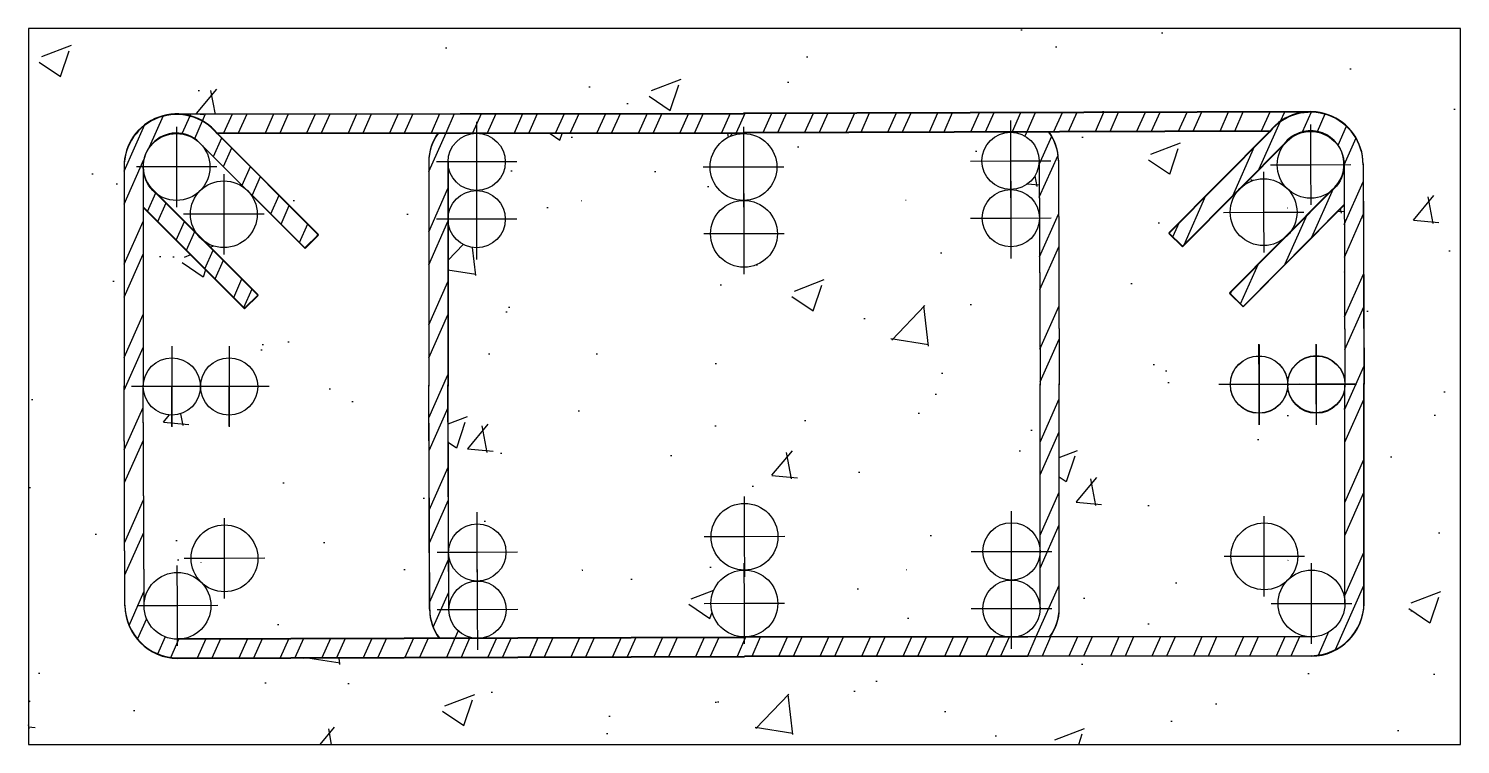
# Model space of a CAD drawing. Header units: millimetres. Extents: x 2329 to 2450, y 1882 to 1940.
# Drawn here: x 2439.591 to 2440.191, y 1913.263 to 1913.563 of the extents above; entities that cross this region are included whole.
import ezdxf

# ---------------------------------------------------------------- set-up
doc = ezdxf.new("R2010")
doc.units = ezdxf.units.MM
doc.linetypes.add('CENTRO', pattern=[50.8, 31.75, -6.35, 6.35, -6.35])
doc.layers.add('Fondazione', color=7, linetype='Continuous', lineweight=25)
doc.layers.add('staffe', color=252, linetype='Continuous', lineweight=20)
doc.layers.add('grigio', color=252, linetype='Continuous')
doc.layers.add('linea di sezione', color=10, linetype='CENTRO')
pattern_1 = [(246, (-7.235444, 1.774329), (0.01450253414, -0.00645694421), []), (246, (-7.2326, 1.766919), (0.01450253414, -0.00645694421), [])]
pattern_2 = [(50, (-7.23544, 1.77433), (0.1275292683, -0.01115736), [0.013335, -0.146685]), (355, (-7.23544, 1.77433), (-0.024670395, 0.1337397917), [0.010668, -0.117348409]), (100.4514447, (-7.22482, 1.7734), (0.102858873, 0.1225824263), [0.011333006, -0.124663171]), (46.1842, (-7.23544, 1.80989), (0.189755329, -0.0294296296), [0.0200025, -0.2200275]), (96.6355576, (-7.21963, 1.80744), (0.166182894, 0.173198287), [0.016999516, -0.186994926]), (351.184151, (-7.23544, 1.80989), (0.166182894, 0.173198287), [0.016001977, -0.176021812]), (21, (-7.21766, 1.801), (0.106130074, -0.0715856387), [0.013335, -0.146685]), (326, (-7.21766, 1.801), (0.04326142, 0.1289315763), [0.010668, -0.117348]), (71.451445, (-7.20882, 1.79503), (0.1493914935, 0.057345938), [0.011333006, -0.1246629563]), (37.5, (-7.235444, 1.77433), (0.0021620223, 0.0591885272), [0, -0.1159256, 0, -0.119126, 0, -0.1177925]), (7.5, (-7.235444, 1.77433), (0.0467737638, 0.0701264024), [0, -0.0679196, 0, -0.1132586, 0, -0.0448945]), (327.5, (-7.275094, 1.77433), (0.0949134166, -0.0040101208), [0, -0.04445, 0, -0.138684, 0, -0.184023]), (317.5, (-7.29287, 1.77433), (0.103690427, 0.0177985437), [0, -0.057785, 0, -0.0921004, 0, -0.130683])]

msp = doc.modelspace()

# ---------------------------------------------------------------- hatches: boundary and pattern name
at = {"layer": 'grigio', "transparency": 33554687}
h = msp.add_hatch(dxfattribs=at)
h.set_pattern_fill('AR-CONC', color=256, scale=0.0007)
h.set_pattern_definition([(50, (-9.85459, 1.21293), (0.1275292683, -0.01115736), [0.013335, -0.146685]), (355, (-9.85459, 1.21293), (-0.024670395, 0.1337397917), [0.010668, -0.117348409]), (100.4514447, (-9.84396, 1.212), (0.102858873, 0.1225824263), [0.011333006, -0.124663171]), (46.1842, (-9.85459, 1.2485), (0.189755329, -0.0294296296), [0.0200025, -0.2200275]), (96.6355576, (-9.83877, 1.24604), (0.166182894, 0.173198287), [0.016999516, -0.186994926]), (351.184151, (-9.85459, 1.2485), (0.166182894, 0.173198287), [0.016001977, -0.176021812]), (21, (-9.83681, 1.2396), (0.106130074, -0.0715856387), [0.013335, -0.146685]), (326, (-9.83681, 1.2396), (0.04326142, 0.1289315763), [0.010668, -0.117348]), (71.451445, (-9.82796, 1.23364), (0.1493914935, 0.057345938), [0.011333006, -0.1246629563]), (37.5, (-9.854587, 1.212932), (0.0021620223, 0.0591885272), [0, -0.1159256, 0, -0.119126, 0, -0.1177925]), (7.5, (-9.85459, 1.21293), (0.0467737638, 0.0701264024), [0, -0.0679196, 0, -0.1132586, 0, -0.0448945]), (327.5, (-9.894236, 1.212932), (0.0949134166, -0.0040101208), [0, -0.04445, 0, -0.138684, 0, -0.184023]), (317.5, (-9.91202, 1.21293), (0.103690427, 0.0177985437), [0, -0.057785, 0, -0.0921004, 0, -0.130683])])
h.paths.add_polyline_path([(2440.19099, 1913.56265), (2439.59099, 1913.56265), (2439.59099, 1913.26265), (2440.19099, 1913.26265)])
h.paths.add_polyline_path([(2439.63099, 1913.41265), (2439.63099, 1913.50465, -0.413939), (2439.65297, 1913.52665), (2439.89058, 1913.52696), (2440.12819, 1913.52758, -0.413939), (2440.15025, 1913.50567), (2440.15062, 1913.41367), (2440.15062, 1913.322, -0.411459), (2440.12862, 1913.29958), (2439.89103, 1913.29936), (2439.65403, 1913.29864, -0.416424), (2439.63135, 1913.32076)], flags=16)
h.paths.add_polyline_path([(2439.66299, 1913.41265), (2439.67499, 1913.41265), (2439.67499, 1913.42465, 0.414214)], flags=0)
h.paths.add_polyline_path([(2439.65341, 1913.30673), (2439.65335, 1913.32073), (2439.63935, 1913.32068, 0.414214)], flags=0)
h.paths.add_polyline_path([(2439.63899, 1913.41265), (2439.63899, 1913.41265, 0.414214), (2439.65099, 1913.40065), (2439.65099, 1913.41265), (2439.63899, 1913.41265), (2439.63899, 1913.41254, -1.004548), (2439.66299, 1913.41265, -0.995472), (2439.63899, 1913.41254)], flags=0)
h.paths.add_polyline_path([(2439.68707, 1913.34061, -1), (2439.65907, 1913.34061, -1)], flags=0)
h.paths.add_polyline_path([(2440.13067, 1913.40159), (2440.13067, 1913.40142, 0.413049), (2440.14262, 1913.41342), (2440.14262, 1913.41342, -0.408829)], flags=0)
h.paths.add_polyline_path([(2440.10662, 1913.4015), (2440.10662, 1913.41342), (2440.09462, 1913.41342, 0.412285)], flags=0)
h.paths.add_polyline_path([(2440.09462, 1913.41345), (2440.10662, 1913.4135), (2440.10657, 1913.42542, 0.412285)], flags=0)
h.paths.add_polyline_path([(2440.10662, 1913.41342), (2440.12347, 1913.41342), (2440.13062, 1913.41342), (2440.13062, 1913.41359), (2440.13062, 1913.41359), (2440.11376, 1913.41353), (2440.10662, 1913.4135)], flags=0)
h.paths.add_polyline_path([(2439.76308, 1913.30705, -0.161554), (2439.75906, 1913.31902), (2439.75869, 1913.4129), (2439.75869, 1913.50677, -0.161554), (2439.76266, 1913.51876), (2439.66993, 1913.51866), (2439.71247, 1913.47612), (2439.70681, 1913.47046), (2439.68386, 1913.49342, -0.166164), (2439.68679, 1913.48485, -0.6233), (2439.66422, 1913.47378), (2439.68717, 1913.45082), (2439.68152, 1913.44516), (2439.63899, 1913.48769), (2439.63899, 1913.50465, -0.715008), (2439.66406, 1913.51321), (2439.68136, 1913.49592, -0.063464), (2439.68386, 1913.49342), (2439.70681, 1913.47046), (2439.71247, 1913.47612), (2439.66993, 1913.51866), (2439.89059, 1913.51889), (2440.11126, 1913.51953), (2440.06888, 1913.47682), (2440.07456, 1913.47119), (2440.09743, 1913.49423, -0.063464), (2440.09992, 1913.49674), (2440.11715, 1913.51411, -0.715008), (2440.14225, 1913.50564), (2440.14262, 1913.41366), (2440.14262, 1913.32167, -0.413615), (2440.12864, 1913.30767), (2439.89101, 1913.30743)], flags=0)
h.paths.add_polyline_path([(2439.76674, 1913.41291), (2439.76674, 1913.50677, -1), (2439.79074, 1913.50677, -0.414214), (2439.77874, 1913.49477, -0.414214), (2439.79074, 1913.48277, -1), (2439.76674, 1913.48277), (2439.76674, 1913.41291), (2439.76701, 1913.34305, -1.001976), (2439.79101, 1913.3431, -0.413058), (2439.77906, 1913.3311, -0.41537), (2439.79111, 1913.3191, -0.998028), (2439.76711, 1913.31905)], flags=0)
h.paths.add_polyline_path([(2439.89088, 1913.33567, -0.41164), (2439.87701, 1913.34967, -1), (2439.90501, 1913.34967, -0.413058), (2439.89106, 1913.33567, -0.41164), (2439.90494, 1913.32167, -1), (2439.87694, 1913.32167, -0.413058)], flags=0)
h.paths.add_polyline_path([(2439.89094, 1913.32167), (2439.89087, 1913.33853), (2439.89101, 1913.34967), (2439.89107, 1913.33282)], flags=0)
h.paths.add_polyline_path([(2439.87676, 1913.47665, -0.410486), (2439.89058, 1913.49064, -0.414214), (2439.87658, 1913.50464, -1), (2439.90458, 1913.50464, -0.410486), (2439.89076, 1913.49065, -0.414214), (2439.90476, 1913.47665, -1)], flags=0)
h.paths.add_polyline_path([(2439.89076, 1913.47665), (2439.89076, 1913.4935), (2439.89058, 1913.50464), (2439.89058, 1913.48779)], flags=0)
h.paths.add_polyline_path([(2439.99087, 1913.34354, -1), (2440.01487, 1913.34354), (2440.01487, 1913.4134), (2440.01459, 1913.48326, -1.001976), (2439.99059, 1913.48322, -0.413058), (2440.00255, 1913.49522, -0.41537), (2439.9905, 1913.50722, -0.998028), (2440.0145, 1913.50726), (2440.01487, 1913.4134), (2440.01487, 1913.31954, -1), (2439.99087, 1913.31954, -0.414214), (2440.00287, 1913.33154, -0.414214)], flags=0)
h.paths.add_polyline_path([(2440.09482, 1913.34147, -1), (2440.12282, 1913.34147, -1)], flags=0)
h = msp.add_hatch(dxfattribs=at)
h.set_pattern_fill('STEEL', color=256, scale=0.005, angle=201)
h.set_pattern_definition(pattern_1)
h.paths.add_polyline_path([(2439.63897, 1913.4129), (2439.63897, 1913.50489, -0.623285), (2439.66154, 1913.51596), (2439.7068, 1913.4707), (2439.71245, 1913.47636), (2439.66991, 1913.51891), (2439.66993, 1913.51891, 0.702941), (2439.63097, 1913.50489), (2439.63097, 1913.41289), (2439.63134, 1913.321, 0.408671), (2439.65342, 1913.29888), (2439.89101, 1913.2996), (2440.1286, 1913.29982, 0.411459), (2440.1506, 1913.32224), (2440.1506, 1913.41391), (2440.15024, 1913.50591, 0.702941), (2440.11122, 1913.51978), (2440.11124, 1913.51978), (2440.06887, 1913.47707), (2440.07455, 1913.47143), (2440.11713, 1913.51435, -0.715008), (2440.14224, 1913.50588), (2440.1426, 1913.4139), (2440.1426, 1913.32191, -0.413615), (2440.12863, 1913.30791), (2439.89099, 1913.30767), (2439.65339, 1913.30698, -0.414211), (2439.63934, 1913.32092)])
h.paths.add_polyline_path([(2439.6444, 1913.49382, -0.23207), (2439.63897, 1913.50489), (2439.63897, 1913.48793), (2439.6815, 1913.44541), (2439.68716, 1913.45106)], flags=17)
h.paths.add_polyline_path([(2440.1423, 1913.48893), (2440.14224, 1913.50588, -0.23207), (2440.13685, 1913.49479), (2440.09426, 1913.45187), (2440.09994, 1913.44623)], flags=17)
h = msp.add_hatch(dxfattribs=at)
h.set_pattern_fill('STEEL', color=256, scale=0.005, angle=201)
h.set_pattern_definition(pattern_1)
h.paths.add_polyline_path([(2440.12817, 1913.52783), (2439.89056, 1913.5272), (2439.65295, 1913.52689, -0.223863), (2439.66993, 1913.51891), (2439.89058, 1913.51913), (2440.11122, 1913.51978, -0.223863)])
h = msp.add_hatch(dxfattribs=at)
h.set_pattern_fill('AR-CONC', color=256, scale=0.0007)
h.set_pattern_definition(pattern_2)
h.paths.add_polyline_path([(2439.75867, 1913.50702, -0.161554), (2439.76265, 1913.519), (2439.66991, 1913.51891), (2439.71245, 1913.47636), (2439.7068, 1913.4707), (2439.68269, 1913.49475, -0.198912), (2439.68679, 1913.48485, -0.59899), (2439.66503, 1913.4732), (2439.68716, 1913.45106), (2439.6815, 1913.44541), (2439.63897, 1913.48793), (2439.63897, 1913.4129), (2439.63897, 1913.41265), (2439.63899, 1913.41265, -1), (2439.66299, 1913.41265, -0.998023), (2439.63899, 1913.4126), (2439.63935, 1913.32068, -0.66813), (2439.66321, 1913.33067, -0.199938), (2439.65907, 1913.34061, -1), (2439.68707, 1913.34061, -0.666762), (2439.66321, 1913.33067, -0.199938), (2439.66735, 1913.32073, -0.359722), (2439.65599, 1913.30698), (2439.76307, 1913.3073, -0.161554), (2439.75904, 1913.31927), (2439.75867, 1913.41314)])
h.paths.add_polyline_path([(2439.68699, 1913.41265, -1), (2439.66299, 1913.41265, -1)], flags=16)
h = msp.add_hatch(dxfattribs=at)
h.set_pattern_fill('STEEL', color=256, scale=0.005, angle=201)
h.set_pattern_definition(pattern_1)
h.paths.add_polyline_path([(2439.76672, 1913.50702, -0.413618), (2439.7787, 1913.51902), (2439.76265, 1913.519, 0.161554), (2439.75867, 1913.50702), (2439.75867, 1913.41314), (2439.75904, 1913.31927, 0.161554), (2439.76307, 1913.3073), (2439.77914, 1913.30734, -0.414214), (2439.76709, 1913.3193), (2439.76672, 1913.41316)])
h.paths.add_polyline_path([(2440.02253, 1913.50754, 0.161554), (2440.01851, 1913.51951), (2440.00243, 1913.51946, -0.414214), (2440.01448, 1913.50751), (2440.01485, 1913.41365), (2440.01485, 1913.31979, -0.413618), (2440.00288, 1913.30779), (2440.01892, 1913.3078, 0.161554), (2440.0229, 1913.31979), (2440.0229, 1913.41366)])
h = msp.add_hatch(dxfattribs=at)
h.set_pattern_fill('AR-CONC', color=256, scale=0.0007)
h.set_pattern_definition(pattern_2)
h.paths.add_polyline_path([(2440.01485, 1913.41365), (2440.01458, 1913.48264, -0.976486), (2439.99059, 1913.48322, -0.413058), (2440.00255, 1913.49522, -0.41537), (2439.9905, 1913.50722, -0.413356), (2440.00246, 1913.51922), (2439.89058, 1913.51913), (2439.89056, 1913.51864, -0.414512), (2439.90458, 1913.50464, -0.410486), (2439.89076, 1913.49065, -0.414214), (2439.90476, 1913.47665, -1), (2439.87676, 1913.47665, -0.410486), (2439.89058, 1913.49064, -0.414214), (2439.87658, 1913.50464, -0.413916), (2439.89056, 1913.51864), (2439.77875, 1913.51877, -0.413866), (2439.79074, 1913.50677, -0.414214), (2439.77874, 1913.49477, -0.414214), (2439.79074, 1913.48277, -1), (2439.76674, 1913.48277), (2439.76672, 1913.41315), (2439.76701, 1913.34305, -1.001976), (2439.79101, 1913.3431, -0.413058), (2439.77906, 1913.3311, -0.41537), (2439.79111, 1913.3191, -0.355492), (2439.78154, 1913.30735), (2439.89099, 1913.30767, -0.41537), (2439.87694, 1913.32167, -0.413058), (2439.89088, 1913.33567, -0.41164), (2439.87701, 1913.34967, -1), (2439.90501, 1913.34967, -0.413058), (2439.89106, 1913.33567, -0.41164), (2439.90494, 1913.32167, -0.413058), (2439.89099, 1913.30767), (2440.00048, 1913.30778, -0.356608), (2439.99087, 1913.31954, -0.414214), (2440.00287, 1913.33154, -0.414214), (2439.99087, 1913.34354, -0.973815), (2440.01485, 1913.34418)])
h.paths.add_polyline_path([(2439.82302, 1913.3359), (2439.82302, 1913.33565), (2439.82304, 1913.3354), (2439.82304, 1913.33566)], flags=16)
h = msp.add_hatch(dxfattribs=at)
h.set_pattern_fill('AR-CONC', color=256, scale=0.0007)
h.set_pattern_definition(pattern_2)
h.paths.add_polyline_path([(2440.11425, 1913.50558, -0.197887), (2440.11831, 1913.51544), (2440.0986, 1913.49558, -0.413883), (2440.11839, 1913.49565, -0.199938)])
h.paths.add_polyline_path([(2440.13597, 1913.4939, -0.355146), (2440.11839, 1913.49564, -0.199938), (2440.12253, 1913.48571, -0.144919), (2440.12027, 1913.47808)])
h.paths.add_polyline_path([(2440.01449, 1913.50664, -0.399199), (2440.00255, 1913.49522, -0.399199), (2440.01457, 1913.48388)])
h.paths.add_polyline_path([(2439.76674, 1913.50677), (2439.76674, 1913.48278, -0.414161), (2439.77874, 1913.49477, -0.414214)])
h.paths.add_polyline_path([(2440.01485, 1913.34291, -0.398756), (2440.00287, 1913.33154, -0.398756), (2440.01485, 1913.32018)])
h = msp.add_hatch(dxfattribs=at)
h.set_pattern_fill('AR-CONC', color=256, scale=0.0007)
h.set_pattern_definition(pattern_2)
h.paths.add_polyline_path([(2440.02254, 1913.5075, 0.161554), (2440.01852, 1913.51946), (2440.11125, 1913.51971), (2440.06886, 1913.47701), (2440.07454, 1913.47137), (2440.09856, 1913.4955, 0.198912), (2440.0945, 1913.48559, 0.59899), (2440.11631, 1913.47402), (2440.09425, 1913.4518), (2440.09993, 1913.44617), (2440.1423, 1913.48885), (2440.14258, 1913.41382), (2440.14258, 1913.41356), (2440.14256, 1913.41356, 1), (2440.11856, 1913.41347, 0.998023), (2440.14256, 1913.41351), (2440.14253, 1913.32159, 0.66813), (2440.11863, 1913.3315, 0.199938), (2440.12274, 1913.34145, 1), (2440.09474, 1913.34135, 0.666762), (2440.11863, 1913.3315, 0.199938), (2440.11453, 1913.32154, 0.359722), (2440.12594, 1913.30784), (2440.01887, 1913.30776, 0.161554), (2440.02285, 1913.31974), (2440.02288, 1913.41362)])
h.paths.add_polyline_path([(2440.09456, 1913.41339, 1), (2440.11856, 1913.41347, 1)], flags=16)

# ---------------------------------------------------------------- linework, layer by layer
for points in [[(2439.75867, 1913.50702), (2439.75867, 1913.41301)], [(2439.75869, 1913.50677), (2439.75869, 1913.41277)], [(2439.76672, 1913.50702), (2439.76672, 1913.41302)], [(2439.76674, 1913.50677), (2439.76674, 1913.41277)], [(2440.01448, 1913.50751), (2440.01485, 1913.41351)], [(2440.0145, 1913.50726), (2440.01487, 1913.41326)], [(2440.02253, 1913.50754), (2440.0229, 1913.41353)], [(2440.02255, 1913.50729), (2440.02292, 1913.41329)], [(2439.65297, 1913.49089), (2439.65297, 1913.49089)], [(2439.65299, 1913.49065), (2439.65299, 1913.49065)], [(2440.12831, 1913.49158), (2440.12831, 1913.49158)], [(2440.1185, 1913.48736), (2440.11842, 1913.48744)], [(2439.75904, 1913.31927), (2439.75867, 1913.41327)], [(2439.75906, 1913.31902), (2439.75869, 1913.41303)], [(2439.76709, 1913.3193), (2439.76672, 1913.4133)], [(2439.76711, 1913.31905), (2439.76674, 1913.41305)], [(2440.01485, 1913.31979), (2440.01485, 1913.41379)], [(2440.01487, 1913.31954), (2440.01487, 1913.41354)], [(2440.0229, 1913.31979), (2440.0229, 1913.41379)], [(2440.02292, 1913.31954), (2440.02292, 1913.41355)], [(2439.6533, 1913.33473), (2439.6533, 1913.33473)], [(2439.6533, 1913.33473), (2439.6533, 1913.33473)], [(2439.6631, 1913.33895), (2439.66318, 1913.33887)], [(2439.6631, 1913.33895), (2439.66318, 1913.33887)], [(2440.11879, 1913.33985), (2440.11872, 1913.33977)], [(2440.11879, 1913.33985), (2440.11872, 1913.33977)], [(2440.12862, 1913.33567), (2440.12862, 1913.33567)], [(2440.12862, 1913.33567), (2440.12862, 1913.33567)]]:
    msp.add_lwpolyline(points)
for centre, radius in [((2439.65299, 1913.50465), 0.014), ((2439.65299, 1913.50465), 0.014), ((2439.77874, 1913.50677), 0.012), ((2439.77874, 1913.50677), 0.012), ((2439.89058, 1913.50464), 0.014), ((2439.89058, 1913.50464), 0.014), ((2440.0025, 1913.50722), 0.012), ((2440.0025, 1913.50722), 0.012), ((2440.12825, 1913.50558), 0.014), ((2440.12825, 1913.50558), 0.014), ((2439.67279, 1913.48485), 0.014), ((2439.67279, 1913.48485), 0.014), ((2440.10853, 1913.48571), 0.014), ((2440.10853, 1913.48571), 0.014), ((2439.77874, 1913.48277), 0.012), ((2439.77874, 1913.48277), 0.012), ((2439.89076, 1913.47665), 0.014), ((2439.89076, 1913.47665), 0.014), ((2440.00259, 1913.48322), 0.012), ((2440.00259, 1913.48322), 0.012), ((2439.65099, 1913.41265), 0.012), ((2439.65099, 1913.41265), 0.012), ((2439.67499, 1913.41265), 0.012), ((2439.67499, 1913.41265), 0.012), ((2440.10662, 1913.4135), 0.012), ((2440.10662, 1913.4135), 0.012), ((2440.10662, 1913.41342), 0.012), ((2440.10662, 1913.41342), 0.012), ((2440.13062, 1913.41359), 0.012), ((2440.13062, 1913.41359), 0.012), ((2440.13062, 1913.41342), 0.012), ((2440.13062, 1913.41342), 0.012), ((2439.89101, 1913.34967), 0.014), ((2439.89101, 1913.34967), 0.014), ((2439.67307, 1913.34061), 0.014), ((2439.67307, 1913.34061), 0.014), ((2439.77901, 1913.3431), 0.012), ((2439.77901, 1913.3431), 0.012), ((2440.00287, 1913.34354), 0.012), ((2440.00287, 1913.34354), 0.012), ((2440.10882, 1913.34147), 0.014), ((2440.10882, 1913.34147), 0.014), ((2439.65335, 1913.32073), 0.014), ((2439.65335, 1913.32073), 0.014), ((2439.89094, 1913.32167), 0.014), ((2439.89094, 1913.32167), 0.014), ((2440.12862, 1913.32167), 0.014), ((2440.12862, 1913.32167), 0.014), ((2439.77911, 1913.3191), 0.012), ((2439.77911, 1913.3191), 0.012), ((2440.00287, 1913.31954), 0.012), ((2440.00287, 1913.31954), 0.012)]:
    msp.add_circle(centre, radius)
for centre, radius, start, end in [((2439.65297, 1913.50489), 0.022, 39.2093, 180.22089), ((2439.65299, 1913.50465), 0.022, 39.2093, 180.22089), ((2440.12824, 1913.50583), 0.022, 0.00529, 141.01688), ((2440.12825, 1913.50558), 0.022, 0.00529, 141.01688), ((2439.65297, 1913.50489), 0.014, 52.2608, 232.2608), ((2439.77872, 1913.50702), 0.02005, 143.60021, 180), ((2439.77874, 1913.50677), 0.02005, 143.60021, 180), ((2440.00248, 1913.50746), 0.02005, 0.22618, 36.62597), ((2440.0025, 1913.50722), 0.02005, 0.22618, 36.62597), ((2440.12824, 1913.50583), 0.014, 307.96538, 142.48698), ((2440.12835, 1913.47783), 0.022, 309.43548, 309.7482), ((2440.12836, 1913.47758), 0.022, 309.43548, 309.7482), ((2439.65297, 1913.47689), 0.022, 230.47798, 230.7907), ((2439.65299, 1913.47665), 0.022, 230.47798, 230.7907), ((2439.65323, 1913.34898), 0.022, 129.43548, 129.7482), ((2439.65324, 1913.34873), 0.022, 129.43548, 129.7482), ((2440.1286, 1913.34991), 0.022, 50.47798, 50.7907), ((2440.12862, 1913.34967), 0.022, 50.47798, 50.7907), ((2439.65365, 1913.3212), 0.02232, 180.5778, 269.41396), ((2439.65367, 1913.32096), 0.02232, 180.5778, 269.41396), ((2439.77909, 1913.31934), 0.02005, 180.22618, 216.62597), ((2439.77911, 1913.3191), 0.02005, 180.22618, 216.62597), ((2440.00285, 1913.31979), 0.02005, 323.60021, 0), ((2440.00287, 1913.31954), 0.02005, 323.60021, 0), ((2440.12828, 1913.32214), 0.02232, 270.81222, 359.64838), ((2440.1283, 1913.32189), 0.02232, 270.81222, 359.64838)]:
    msp.add_arc(centre, radius, start, end)
at = {"layer": 'Fondazione'}
for p, q in [((2439.66154, 1913.51596), (2439.7068, 1913.4707)), ((2439.66156, 1913.51572), (2439.70681, 1913.47046)), ((2439.66993, 1913.51889), (2439.71245, 1913.47636)), ((2439.66994, 1913.51865), (2439.71247, 1913.47612)), ((2440.11123, 1913.51976), (2440.06887, 1913.47707)), ((2440.11124, 1913.51952), (2440.06888, 1913.47682)), ((2440.11962, 1913.51686), (2440.07455, 1913.47143)), ((2440.11964, 1913.51662), (2440.07456, 1913.47119)), ((2439.6419, 1913.49632), (2439.68716, 1913.45106)), ((2439.64192, 1913.49608), (2439.68717, 1913.45082)), ((2440.13936, 1913.49706), (2440.09428, 1913.45163)), ((2440.13685, 1913.49479), (2440.09426, 1913.45187)), ((2439.63897, 1913.48793), (2439.6815, 1913.44541)), ((2439.63899, 1913.48769), (2439.68152, 1913.44516)), ((2440.1423, 1913.48893), (2440.09994, 1913.44623)), ((2440.14232, 1913.48869), (2440.09996, 1913.44599)), ((2439.71245, 1913.47636), (2439.7068, 1913.4707)), ((2439.71247, 1913.47612), (2439.70681, 1913.47046)), ((2440.06887, 1913.47707), (2440.07455, 1913.47143)), ((2440.06888, 1913.47682), (2440.07456, 1913.47119)), ((2439.68716, 1913.45106), (2439.6815, 1913.44541)), ((2439.68717, 1913.45082), (2439.68152, 1913.44516)), ((2440.09426, 1913.45187), (2440.09994, 1913.44623)), ((2440.09428, 1913.45163), (2440.09996, 1913.44599))]:
    msp.add_line(p, q, dxfattribs=at)
at = {"layer": 'Fondazione', "lineweight": 25}
msp.add_lwpolyline([(2439.59099, 1913.26265), (2440.19099, 1913.26265), (2440.19099, 1913.56265), (2439.59099, 1913.56265)], close=True, dxfattribs=at)
at = {"layer": 'Fondazione'}
for points in [[(2439.65297, 1913.52698), (2439.89056, 1913.5272)], [(2439.65299, 1913.52674), (2439.89058, 1913.52696)], [(2440.12815, 1913.52792), (2439.89056, 1913.5272)], [(2440.12816, 1913.52768), (2439.89058, 1913.52696)], [(2439.66991, 1913.51891), (2439.89058, 1913.51913)], [(2439.66993, 1913.51866), (2439.89059, 1913.51889)], [(2440.11124, 1913.51978), (2439.89058, 1913.51913)], [(2440.11126, 1913.51953), (2439.89059, 1913.51889)], [(2439.63097, 1913.50489), (2439.63097, 1913.41289)], [(2439.63099, 1913.50465), (2439.63099, 1913.41265)], [(2439.63897, 1913.50489), (2439.63897, 1913.41289)], [(2439.63899, 1913.50465), (2439.63899, 1913.41265)], [(2440.14224, 1913.50588), (2440.1426, 1913.41388)], [(2440.14225, 1913.50564), (2440.14262, 1913.41364)], [(2440.15024, 1913.50591), (2440.1506, 1913.41391)], [(2440.15025, 1913.50567), (2440.15062, 1913.41367)], [(2439.63134, 1913.32089), (2439.63097, 1913.41289)], [(2439.63135, 1913.32065), (2439.63099, 1913.41265)], [(2439.63934, 1913.32092), (2439.63897, 1913.41292)], [(2439.63897, 1913.41292), (2439.63897, 1913.41292)], [(2439.63897, 1913.41289), (2439.63897, 1913.41289)], [(2439.63935, 1913.32068), (2439.63899, 1913.41268)], [(2439.63899, 1913.41268), (2439.63899, 1913.41268)], [(2439.63899, 1913.41265), (2439.63899, 1913.41265)], [(2440.1426, 1913.32191), (2440.1426, 1913.41391)], [(2440.1426, 1913.41391), (2440.1426, 1913.41391)], [(2440.1426, 1913.41388), (2440.1426, 1913.41388)], [(2440.14262, 1913.32167), (2440.14262, 1913.41367)], [(2440.14262, 1913.41367), (2440.14262, 1913.41367)], [(2440.14262, 1913.41364), (2440.14262, 1913.41364)], [(2440.1506, 1913.32191), (2440.1506, 1913.41391)], [(2440.15062, 1913.32167), (2440.15062, 1913.41367)], [(2439.65339, 1913.30698), (2439.89099, 1913.30767)], [(2439.65341, 1913.30673), (2439.89101, 1913.30743)], [(2440.1286, 1913.30791), (2439.89099, 1913.30767)], [(2440.12862, 1913.30767), (2439.89101, 1913.30743)], [(2439.65342, 1913.29888), (2439.89101, 1913.2996)], [(2439.65344, 1913.29864), (2439.89103, 1913.29936)], [(2440.1286, 1913.29982), (2439.89101, 1913.2996)], [(2440.12862, 1913.29958), (2439.89103, 1913.29936)]]:
    msp.add_lwpolyline(points, dxfattribs=at)
at = {"layer": 'linea di sezione'}
for points in [[(2439.65299, 1913.5215), (2439.65299, 1913.50465)], [(2439.65299, 1913.5215), (2439.65299, 1913.50465)], [(2439.77874, 1913.52363), (2439.77874, 1913.50677)], [(2439.77874, 1913.52363), (2439.77874, 1913.50677)], [(2439.89058, 1913.5215), (2439.89058, 1913.50464)], [(2439.89058, 1913.5215), (2439.89058, 1913.50464)], [(2440.00243, 1913.52407), (2440.0025, 1913.50722)], [(2440.00243, 1913.52407), (2440.0025, 1913.50722)], [(2440.12819, 1913.52244), (2440.12825, 1913.50558)], [(2440.12819, 1913.52244), (2440.12825, 1913.50558)], [(2439.65299, 1913.50465), (2439.63613, 1913.50465)], [(2439.65299, 1913.50465), (2439.63613, 1913.50465)], [(2439.66985, 1913.50465), (2439.65299, 1913.50465)], [(2439.65299, 1913.50465), (2439.65299, 1913.48779)], [(2439.66985, 1913.50465), (2439.65299, 1913.50465)], [(2439.65299, 1913.50465), (2439.65299, 1913.48779)], [(2439.77874, 1913.50677), (2439.76188, 1913.50677)], [(2439.77874, 1913.50677), (2439.76188, 1913.50677)], [(2439.79559, 1913.50677), (2439.77874, 1913.50677)], [(2439.77874, 1913.50677), (2439.77874, 1913.48992)], [(2439.79559, 1913.50677), (2439.77874, 1913.50677)], [(2439.77874, 1913.50677), (2439.77874, 1913.48992)], [(2439.89058, 1913.50464), (2439.87372, 1913.50464)], [(2439.89058, 1913.50464), (2439.87372, 1913.50464)], [(2439.90743, 1913.50464), (2439.89058, 1913.50464)], [(2439.89058, 1913.50464), (2439.89058, 1913.48779)], [(2439.90743, 1913.50464), (2439.89058, 1913.50464)], [(2439.89058, 1913.50464), (2439.89058, 1913.48779)], [(2439.98564, 1913.50715), (2440.0025, 1913.50722)], [(2439.98564, 1913.50715), (2440.0025, 1913.50722)], [(2440.0025, 1913.50722), (2440.01936, 1913.50728)], [(2440.0025, 1913.50722), (2440.01936, 1913.50728)], [(2440.0025, 1913.50722), (2440.00257, 1913.49036)], [(2440.0025, 1913.50722), (2440.00257, 1913.49036)], [(2440.10846, 1913.50256), (2440.10853, 1913.48571)], [(2440.10846, 1913.50256), (2440.10853, 1913.48571)], [(2440.1114, 1913.50552), (2440.12825, 1913.50558)], [(2440.1114, 1913.50552), (2440.12825, 1913.50558)], [(2440.12825, 1913.50558), (2440.14511, 1913.50565)], [(2440.12825, 1913.50558), (2440.14511, 1913.50565)], [(2440.12825, 1913.50558), (2440.12832, 1913.48873)], [(2440.12825, 1913.50558), (2440.12832, 1913.48873)], [(2439.67279, 1913.5017), (2439.67279, 1913.48485)], [(2439.67279, 1913.5017), (2439.67279, 1913.48485)], [(2439.77874, 1913.49963), (2439.77874, 1913.48277)], [(2439.77874, 1913.49963), (2439.77874, 1913.48277)], [(2440.00253, 1913.50007), (2440.00259, 1913.48322)], [(2440.00253, 1913.50007), (2440.00259, 1913.48322)], [(2439.89076, 1913.4935), (2439.89076, 1913.47665)], [(2439.89076, 1913.4935), (2439.89076, 1913.47665)], [(2439.67279, 1913.48485), (2439.65593, 1913.48485)], [(2439.67279, 1913.48485), (2439.65593, 1913.48485)], [(2439.68965, 1913.48485), (2439.67279, 1913.48485)], [(2439.67279, 1913.48485), (2439.67279, 1913.46799)], [(2439.68965, 1913.48485), (2439.67279, 1913.48485)], [(2439.67279, 1913.48485), (2439.67279, 1913.46799)], [(2440.09167, 1913.48564), (2440.10853, 1913.48571)], [(2440.09167, 1913.48564), (2440.10853, 1913.48571)], [(2440.10853, 1913.48571), (2440.12539, 1913.48577)], [(2440.10853, 1913.48571), (2440.12539, 1913.48577)], [(2440.10853, 1913.48571), (2440.1086, 1913.46885)], [(2440.10853, 1913.48571), (2440.1086, 1913.46885)], [(2439.77874, 1913.48277), (2439.76188, 1913.48277)], [(2439.77874, 1913.48277), (2439.76188, 1913.48277)], [(2439.79559, 1913.48277), (2439.77874, 1913.48277)], [(2439.77874, 1913.48277), (2439.77874, 1913.46592)], [(2439.79559, 1913.48277), (2439.77874, 1913.48277)], [(2439.77874, 1913.48277), (2439.77874, 1913.46592)], [(2439.98574, 1913.48315), (2440.00259, 1913.48322)], [(2439.98574, 1913.48315), (2440.00259, 1913.48322)], [(2440.00259, 1913.48322), (2440.01945, 1913.48328)], [(2440.00259, 1913.48322), (2440.01945, 1913.48328)], [(2440.00259, 1913.48322), (2440.00266, 1913.46636)], [(2440.00259, 1913.48322), (2440.00266, 1913.46636)], [(2439.89076, 1913.47665), (2439.8739, 1913.47665)], [(2439.89076, 1913.47665), (2439.8739, 1913.47665)], [(2439.90761, 1913.47665), (2439.89076, 1913.47665)], [(2439.89076, 1913.47665), (2439.89076, 1913.45979)], [(2439.90761, 1913.47665), (2439.89076, 1913.47665)], [(2439.89076, 1913.47665), (2439.89076, 1913.45979)], [(2440.10662, 1913.4135), (2440.10655, 1913.43035)], [(2440.10662, 1913.4135), (2440.10655, 1913.43035)], [(2440.10662, 1913.43027), (2440.10662, 1913.41342)], [(2440.10662, 1913.43027), (2440.10662, 1913.41342)], [(2440.13062, 1913.41359), (2440.13055, 1913.43045)], [(2440.13062, 1913.41359), (2440.13055, 1913.43045)], [(2440.13062, 1913.43027), (2440.13062, 1913.41342)], [(2440.13062, 1913.43027), (2440.13062, 1913.41342)], [(2439.65099, 1913.4295), (2439.65099, 1913.41265)], [(2439.65099, 1913.4295), (2439.65099, 1913.41265)], [(2439.67499, 1913.4295), (2439.67499, 1913.41265)], [(2439.67499, 1913.4295), (2439.67499, 1913.41265)], [(2439.65099, 1913.41265), (2439.63413, 1913.41265)], [(2439.65099, 1913.41265), (2439.63413, 1913.41265)], [(2439.65106, 1913.39587), (2439.65099, 1913.41272)], [(2439.65106, 1913.39587), (2439.65099, 1913.41272)], [(2439.66785, 1913.41265), (2439.65099, 1913.41265)], [(2439.65099, 1913.41265), (2439.65099, 1913.39579)], [(2439.66785, 1913.41265), (2439.65099, 1913.41265)], [(2439.65099, 1913.41265), (2439.65099, 1913.39579)], [(2439.67499, 1913.41265), (2439.65813, 1913.41265)], [(2439.67499, 1913.41265), (2439.65813, 1913.41265)], [(2439.67506, 1913.39596), (2439.67499, 1913.41282)], [(2439.67506, 1913.39596), (2439.67499, 1913.41282)], [(2439.69185, 1913.41265), (2439.67499, 1913.41265)], [(2439.67499, 1913.41265), (2439.67499, 1913.39579)], [(2439.69185, 1913.41265), (2439.67499, 1913.41265)], [(2439.67499, 1913.41265), (2439.67499, 1913.39579)], [(2440.10662, 1913.4135), (2440.08976, 1913.41343)], [(2440.10662, 1913.4135), (2440.08976, 1913.41343)], [(2440.10662, 1913.41342), (2440.08976, 1913.41342)], [(2440.10662, 1913.41342), (2440.08976, 1913.41342)], [(2440.12347, 1913.41356), (2440.10662, 1913.4135)], [(2440.12347, 1913.41356), (2440.10662, 1913.4135)], [(2440.10668, 1913.39664), (2440.10662, 1913.4135)], [(2440.10668, 1913.39664), (2440.10662, 1913.4135)], [(2440.12347, 1913.41342), (2440.10662, 1913.41342)], [(2440.10662, 1913.41342), (2440.10662, 1913.39656)], [(2440.12347, 1913.41342), (2440.10662, 1913.41342)], [(2440.10662, 1913.41342), (2440.10662, 1913.39656)], [(2440.13062, 1913.41359), (2440.11376, 1913.41353)], [(2440.13062, 1913.41359), (2440.11376, 1913.41353)], [(2440.13062, 1913.41342), (2440.11376, 1913.41342)], [(2440.13062, 1913.41342), (2440.11376, 1913.41342)], [(2440.14747, 1913.41366), (2440.13062, 1913.41359)], [(2440.14747, 1913.41366), (2440.13062, 1913.41359)], [(2440.13068, 1913.39674), (2440.13062, 1913.41359)], [(2440.13068, 1913.39674), (2440.13062, 1913.41359)], [(2440.14747, 1913.41342), (2440.13062, 1913.41342)], [(2440.13062, 1913.41342), (2440.13062, 1913.39656)], [(2440.14747, 1913.41342), (2440.13062, 1913.41342)], [(2440.13062, 1913.41342), (2440.13062, 1913.39656)], [(2439.89101, 1913.34967), (2439.89094, 1913.36653)], [(2439.89101, 1913.34967), (2439.89094, 1913.36653)], [(2439.77901, 1913.3431), (2439.77895, 1913.35996)], [(2439.77901, 1913.3431), (2439.77895, 1913.35996)], [(2440.00287, 1913.34354), (2440.00287, 1913.3604)], [(2440.00287, 1913.34354), (2440.00287, 1913.3604)], [(2440.10882, 1913.34147), (2440.10882, 1913.35833)], [(2440.10882, 1913.34147), (2440.10882, 1913.35833)], [(2439.67307, 1913.34061), (2439.67301, 1913.35747)], [(2439.67307, 1913.34061), (2439.67301, 1913.35747)], [(2439.89101, 1913.34967), (2439.87415, 1913.34961)], [(2439.89101, 1913.34967), (2439.87415, 1913.34961)], [(2439.90786, 1913.34974), (2439.89101, 1913.34967)], [(2439.90786, 1913.34974), (2439.89101, 1913.34967)], [(2439.89107, 1913.33282), (2439.89101, 1913.34967)], [(2439.89107, 1913.33282), (2439.89101, 1913.34967)], [(2439.67307, 1913.34061), (2439.65622, 1913.34054)], [(2439.67307, 1913.34061), (2439.65622, 1913.34054)], [(2439.68993, 1913.34068), (2439.67307, 1913.34061)], [(2439.68993, 1913.34068), (2439.67307, 1913.34061)], [(2439.67314, 1913.32375), (2439.67307, 1913.34061)], [(2439.67314, 1913.32375), (2439.67307, 1913.34061)], [(2439.77901, 1913.3431), (2439.76216, 1913.34304)], [(2439.77901, 1913.3431), (2439.76216, 1913.34304)], [(2439.79587, 1913.34317), (2439.77901, 1913.3431)], [(2439.79587, 1913.34317), (2439.77901, 1913.3431)], [(2439.77908, 1913.32625), (2439.77901, 1913.3431)], [(2439.77908, 1913.32625), (2439.77901, 1913.3431)], [(2439.98601, 1913.34354), (2440.00287, 1913.34354)], [(2439.98601, 1913.34354), (2440.00287, 1913.34354)], [(2440.00287, 1913.34354), (2440.01973, 1913.34354)], [(2440.00287, 1913.32669), (2440.00287, 1913.34354)], [(2440.00287, 1913.34354), (2440.01973, 1913.34354)], [(2440.00287, 1913.32669), (2440.00287, 1913.34354)], [(2440.09196, 1913.34147), (2440.10882, 1913.34147)], [(2440.09196, 1913.34147), (2440.10882, 1913.34147)], [(2440.10882, 1913.34147), (2440.12567, 1913.34147)], [(2440.10882, 1913.32461), (2440.10882, 1913.34147)], [(2440.10882, 1913.34147), (2440.12567, 1913.34147)], [(2440.10882, 1913.32461), (2440.10882, 1913.34147)], [(2439.65335, 1913.32073), (2439.65329, 1913.33759)], [(2439.65335, 1913.32073), (2439.65329, 1913.33759)], [(2439.77911, 1913.3191), (2439.77904, 1913.33596)], [(2439.77911, 1913.3191), (2439.77904, 1913.33596)], [(2439.89094, 1913.32167), (2439.89087, 1913.33853)], [(2439.89094, 1913.32167), (2439.89087, 1913.33853)], [(2440.00287, 1913.31954), (2440.00287, 1913.3364)], [(2440.00287, 1913.31954), (2440.00287, 1913.3364)], [(2440.12862, 1913.32167), (2440.12862, 1913.33853)], [(2440.12862, 1913.32167), (2440.12862, 1913.33853)], [(2439.65335, 1913.32073), (2439.6365, 1913.32067)], [(2439.65335, 1913.32073), (2439.6365, 1913.32067)], [(2439.67021, 1913.3208), (2439.65335, 1913.32073)], [(2439.67021, 1913.3208), (2439.65335, 1913.32073)], [(2439.65342, 1913.30388), (2439.65335, 1913.32073)], [(2439.65342, 1913.30388), (2439.65335, 1913.32073)], [(2439.77911, 1913.3191), (2439.76225, 1913.31904)], [(2439.77911, 1913.3191), (2439.76225, 1913.31904)], [(2439.79596, 1913.31917), (2439.77911, 1913.3191)], [(2439.79596, 1913.31917), (2439.77911, 1913.3191)], [(2439.77917, 1913.30225), (2439.77911, 1913.3191)], [(2439.77917, 1913.30225), (2439.77911, 1913.3191)], [(2439.89094, 1913.32167), (2439.87408, 1913.32161)], [(2439.89094, 1913.32167), (2439.87408, 1913.32161)], [(2439.9078, 1913.32174), (2439.89094, 1913.32167)], [(2439.9078, 1913.32174), (2439.89094, 1913.32167)], [(2439.89101, 1913.30482), (2439.89094, 1913.32167)], [(2439.89101, 1913.30482), (2439.89094, 1913.32167)], [(2439.98601, 1913.31954), (2440.00287, 1913.31954)], [(2439.98601, 1913.31954), (2440.00287, 1913.31954)], [(2440.00287, 1913.31954), (2440.01973, 1913.31954)], [(2440.00287, 1913.30269), (2440.00287, 1913.31954)], [(2440.00287, 1913.31954), (2440.01973, 1913.31954)], [(2440.00287, 1913.30269), (2440.00287, 1913.31954)], [(2440.11176, 1913.32167), (2440.12862, 1913.32167)], [(2440.11176, 1913.32167), (2440.12862, 1913.32167)], [(2440.12862, 1913.32167), (2440.14547, 1913.32167)], [(2440.12862, 1913.30481), (2440.12862, 1913.32167)], [(2440.12862, 1913.32167), (2440.14547, 1913.32167)], [(2440.12862, 1913.30481), (2440.12862, 1913.32167)]]:
    msp.add_lwpolyline(points, dxfattribs=at)
at = {"layer": 'staffe', "linetype": 'CENTRO', "ltscale": 0.2}
for points in [[(2439.82273, 1913.49039), (2439.82273, 1913.49065)], [(2439.95857, 1913.49066), (2439.95857, 1913.49091)], [(2439.82302, 1913.3359), (2439.82302, 1913.33565)], [(2439.82304, 1913.33566), (2439.82304, 1913.3354)], [(2439.82304, 1913.33566), (2439.82304, 1913.3354)], [(2439.95887, 1913.33593), (2439.95887, 1913.33567)], [(2439.95887, 1913.33593), (2439.95887, 1913.33567)]]:
    msp.add_lwpolyline(points, dxfattribs=at)

doc.saveas('drawing.dxf')
